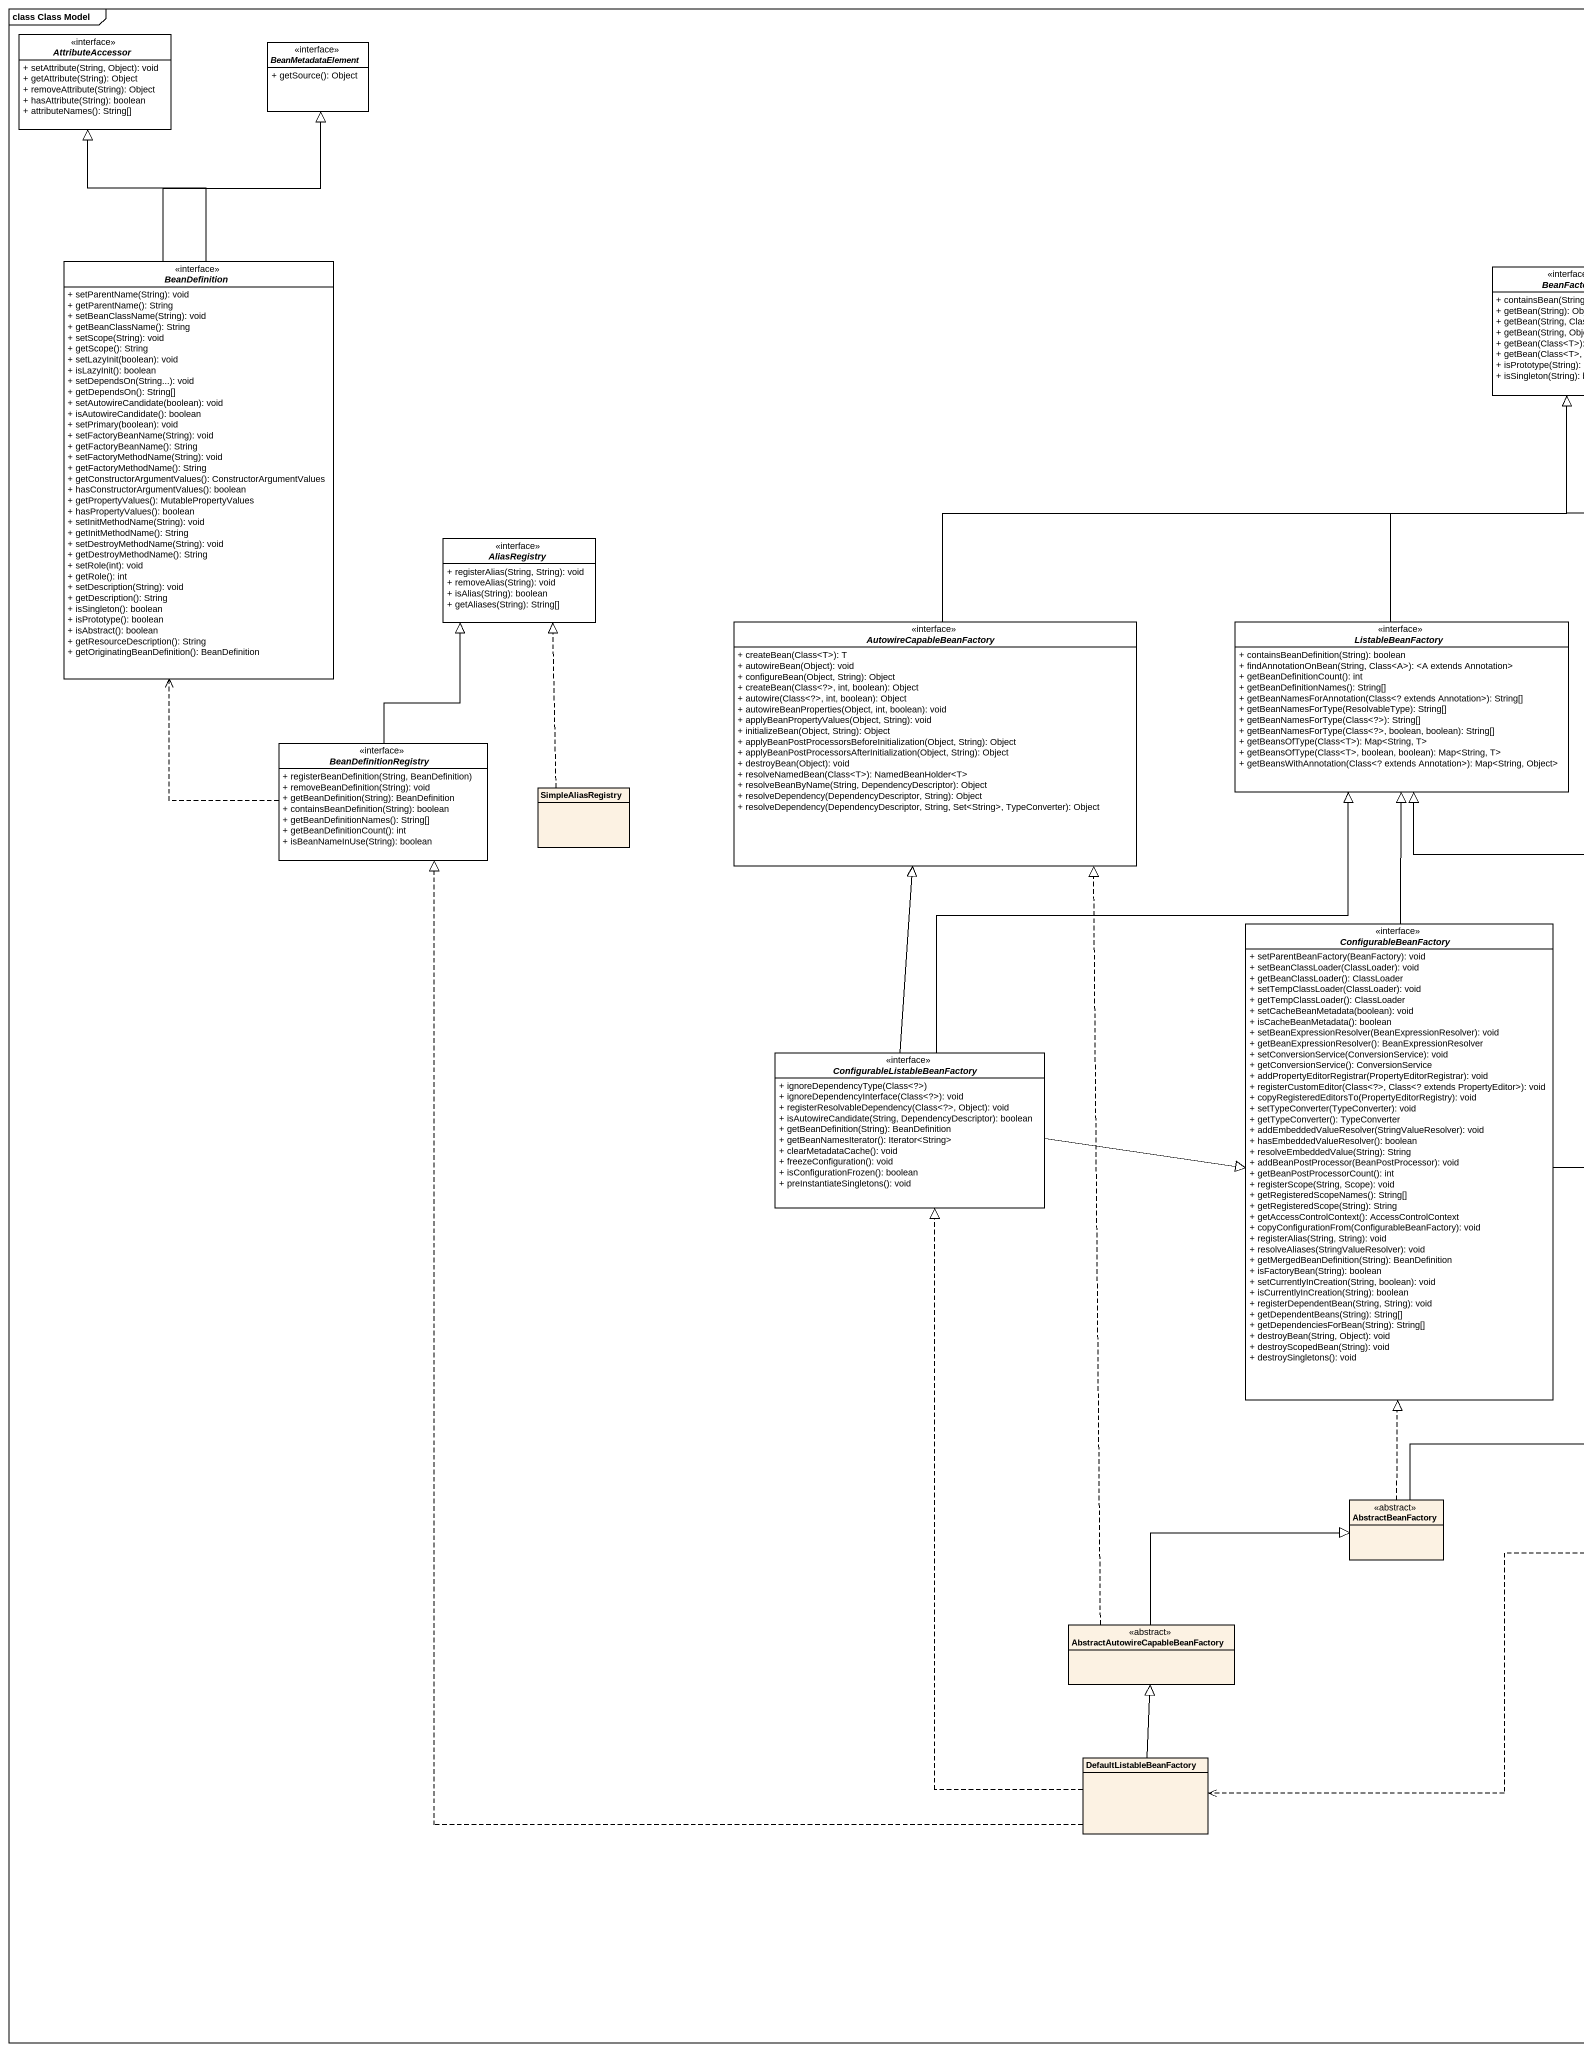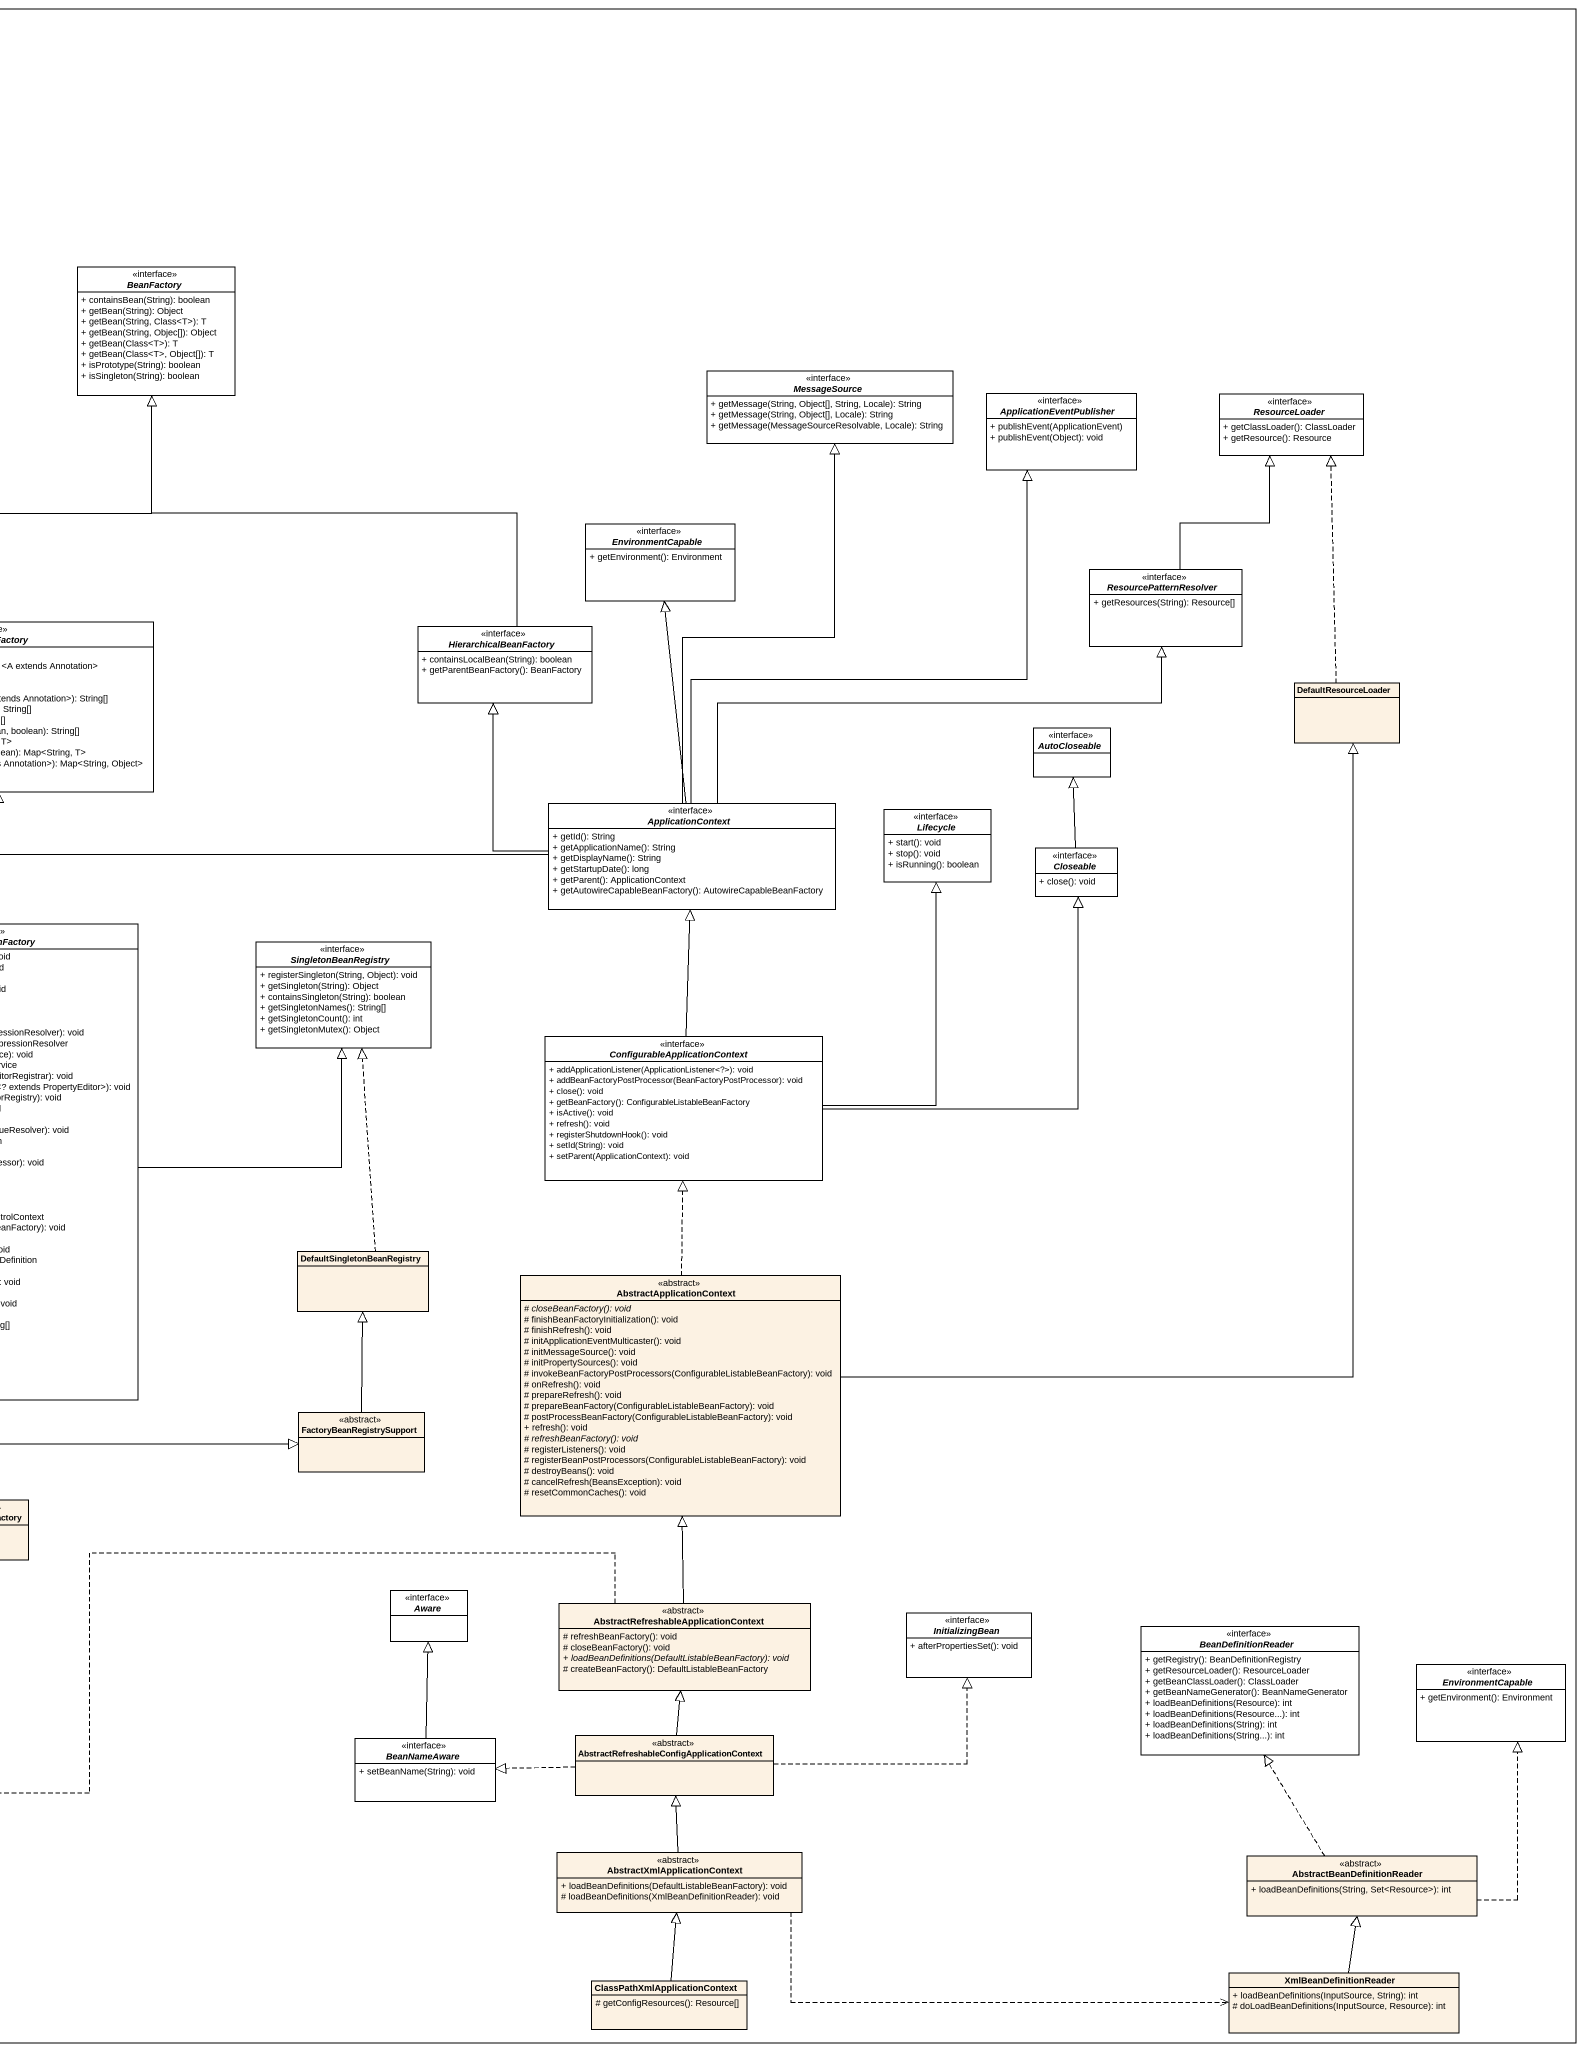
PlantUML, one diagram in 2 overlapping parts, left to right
@startuml
mainframe class Class Model
hide circle
hide empty members
skinparam classAttributeIconSize 0
interface AttributeAccessor #FFFFFF {
  + setAttribute(String, Object): void
  + getAttribute(String): Object
  + removeAttribute(String): Object
  + hasAttribute(String): boolean
  + attributeNames(): String[]
}
interface BeanMetadataElement #FFFFFF {
  + getSource(): Object
}
interface BeanDefinition #FFFFFF {
  + setParentName(String): void
  + getParentName(): String
  + setBeanClassName(String): void
  + getBeanClassName(): String
  + setScope(String): void
  + getScope(): String
  + setLazyInit(boolean): void
  + isLazyInit(): boolean
  + setDependsOn(String...): void
  + getDependsOn(): String[]
  + setAutowireCandidate(boolean): void
  + isAutowireCandidate(): boolean
  + setPrimary(boolean): void
  + setFactoryBeanName(String): void
  + getFactoryBeanName(): String
  + setFactoryMethodName(String): void
  + getFactoryMethodName(): String
  + getConstructorArgumentValues(): ConstructorArgumentValues
  + hasConstructorArgumentValues(): boolean
  + getPropertyValues(): MutablePropertyValues
  + hasPropertyValues(): boolean
  + setInitMethodName(String): void
  + getInitMethodName(): String
  + setDestroyMethodName(String): void
  + getDestroyMethodName(): String
  + setRole(int): void
  + getRole(): int
  + setDescription(String): void
  + getDescription(): String
  + isSingleton(): boolean
  + isPrototype(): boolean
  + isAbstract(): boolean
  + getResourceDescription(): String
  + getOriginatingBeanDefinition(): BeanDefinition
}
interface BeanFactory #FFFFFF {
  + containsBean(String): boolean
  + getBean(String): Object
  + getBean(String, Class<T>): T
  + getBean(String, Objec[]): Object
  + getBean(Class<T>): T
  + getBean(Class<T>, Object[]): T
  + isPrototype(String): boolean
  + isSingleton(String): boolean
}
interface MessageSource #FFFFFF {
  + getMessage(String, Object[], String, Locale): String
  + getMessage(String, Object[], Locale): String
  + getMessage(MessageSourceResolvable, Locale): String
}
interface ApplicationEventPublisher #FFFFFF {
  + publishEvent(ApplicationEvent)
  + publishEvent(Object): void
}
interface ResourceLoader #FFFFFF {
  + getClassLoader(): ClassLoader
  + getResource(): Resource
}
interface AliasRegistry #FFFFFF {
  + registerAlias(String, String): void
  + removeAlias(String): void
  + isAlias(String): boolean
  + getAliases(String): String[]
}
interface EnvironmentCapable #FFFFFF {
  + getEnvironment(): Environment
}
interface ResourcePatternResolver #FFFFFF {
  + getResources(String): Resource[]
}
interface AutowireCapableBeanFactory #FFFFFF {
  + createBean(Class<T>): T
  + autowireBean(Object): void
  + configureBean(Object, String): Object
  + createBean(Class<?>, int, boolean): Object
  + autowire(Class<?>, int, boolean): Object
  + autowireBeanProperties(Object, int, boolean): void
  + applyBeanPropertyValues(Object, String): void
  + initializeBean(Object, String): Object
  + applyBeanPostProcessorsBeforeInitialization(Object, String): Object
  + applyBeanPostProcessorsAfterInitialization(Object, String): Object
  + destroyBean(Object): void
  + resolveNamedBean(Class<T>): NamedBeanHolder<T>
  + resolveBeanByName(String, DependencyDescriptor): Object
  + resolveDependency(DependencyDescriptor, String): Object
  + resolveDependency(DependencyDescriptor, String, Set<String>, TypeConverter): Object
}
interface ListableBeanFactory #FFFFFF {
  + containsBeanDefinition(String): boolean
  + findAnnotationOnBean(String, Class<A>): <A extends Annotation>
  + getBeanDefinitionCount(): int
  + getBeanDefinitionNames(): String[]
  + getBeanNamesForAnnotation(Class<? extends Annotation>): String[]
  + getBeanNamesForType(ResolvableType): String[]
  + getBeanNamesForType(Class<?>): String[]
  + getBeanNamesForType(Class<?>, boolean, boolean): String[]
  + getBeansOfType(Class<T>): Map<String, T>
  + getBeansOfType(Class<T>, boolean, boolean): Map<String, T>
  + getBeansWithAnnotation(Class<? extends Annotation>): Map<String, Object>
}
interface HierarchicalBeanFactory #FFFFFF {
  + containsLocalBean(String): boolean
  + getParentBeanFactory(): BeanFactory
}
class DefaultResourceLoader
interface BeanDefinitionRegistry #FFFFFF {
  + registerBeanDefinition(String, BeanDefinition)
  + removeBeanDefinition(String): void
  + getBeanDefinition(String): BeanDefinition
  + containsBeanDefinition(String): boolean
  + getBeanDefinitionNames(): String[]
  + getBeanDefinitionCount(): int
  + isBeanNameInUse(String): boolean
}
interface AutoCloseable #FFFFFF
class SimpleAliasRegistry
interface ApplicationContext #FFFFFF {
  + getId(): String
  + getApplicationName(): String
  + getDisplayName(): String
  + getStartupDate(): long
  + getParent(): ApplicationContext
  + getAutowireCapableBeanFactory(): AutowireCapableBeanFactory
}
interface Lifecycle #FFFFFF {
  + start(): void
  + stop(): void
  + isRunning(): boolean
}
interface Closeable #FFFFFF {
  + close(): void
}
interface ConfigurableBeanFactory #FFFFFF {
  + setParentBeanFactory(BeanFactory): void
  + setBeanClassLoader(ClassLoader): void
  + getBeanClassLoader(): ClassLoader
  + setTempClassLoader(ClassLoader): void
  + getTempClassLoader(): ClassLoader
  + setCacheBeanMetadata(boolean): void
  + isCacheBeanMetadata(): boolean
  + setBeanExpressionResolver(BeanExpressionResolver): void
  + getBeanExpressionResolver(): BeanExpressionResolver
  + setConversionService(ConversionService): void
  + getConversionService(): ConversionService
  + addPropertyEditorRegistrar(PropertyEditorRegistrar): void
  + registerCustomEditor(Class<?>, Class<? extends PropertyEditor>): void
  + copyRegisteredEditorsTo(PropertyEditorRegistry): void
  + setTypeConverter(TypeConverter): void
  + getTypeConverter(): TypeConverter
  + addEmbeddedValueResolver(StringValueResolver): void
  + hasEmbeddedValueResolver(): boolean
  + resolveEmbeddedValue(String): String
  + addBeanPostProcessor(BeanPostProcessor): void
  + getBeanPostProcessorCount(): int
  + registerScope(String, Scope): void
  + getRegisteredScopeNames(): String[]
  + getRegisteredScope(String): String
  + getAccessControlContext(): AccessControlContext
  + copyConfigurationFrom(ConfigurableBeanFactory): void
  + registerAlias(String, String): void
  + resolveAliases(StringValueResolver): void
  + getMergedBeanDefinition(String): BeanDefinition
  + isFactoryBean(String): boolean
  + setCurrentlyInCreation(String, boolean): void
  + isCurrentlyInCreation(String): boolean
  + registerDependentBean(String, String): void
  + getDependentBeans(String): String[]
  + getDependenciesForBean(String): String[]
  + destroyBean(String, Object): void
  + destroyScopedBean(String): void
  + destroySingletons(): void
}
interface SingletonBeanRegistry #FFFFFF {
  + registerSingleton(String, Object): void
  + getSingleton(String): Object
  + containsSingleton(String): boolean
  + getSingletonNames(): String[]
  + getSingletonCount(): int
  + getSingletonMutex(): Object
}
interface "ConfigurableListableBeanFactory" as ConfigurableListableBeanFact #FFFFFF {
  + ignoreDependencyType(Class<?>)
  + ignoreDependencyInterface(Class<?>): void
  + registerResolvableDependency(Class<?>, Object): void
  + isAutowireCandidate(String, DependencyDescriptor): boolean
  + getBeanDefinition(String): BeanDefinition
  + getBeanNamesIterator(): Iterator<String>
  + clearMetadataCache(): void
  + freezeConfiguration(): void
  + isConfigurationFrozen(): boolean
  + preInstantiateSingletons(): void
}
interface "ConfigurableApplicationContext" as ConfigurableApplicationConte #FFFFFF {
  + addApplicationListener(ApplicationListener<?>): void
  + addBeanFactoryPostProcessor(BeanFactoryPostProcessor): void
  + close(): void
  + getBeanFactory(): ConfigurableListableBeanFactory
  + isActive(): void
  + refresh(): void
  + registerShutdownHook(): void
  + setId(String): void
  + setParent(ApplicationContext): void
}
class DefaultSingletonBeanRegistry
class AbstractApplicationContext <<abstract>> {
  {abstract} # closeBeanFactory(): void
  # finishBeanFactoryInitialization(): void
  # finishRefresh(): void
  # initApplicationEventMulticaster(): void
  # initMessageSource(): void
  # initPropertySources(): void
  # invokeBeanFactoryPostProcessors(ConfigurableListableBeanFactory): void
  # onRefresh(): void
  # prepareRefresh(): void
  # prepareBeanFactory(ConfigurableListableBeanFactory): void
  # postProcessBeanFactory(ConfigurableListableBeanFactory): void
  + refresh(): void
  {abstract} # refreshBeanFactory(): void
  # registerListeners(): void
  # registerBeanPostProcessors(ConfigurableListableBeanFactory): void
  # destroyBeans(): void
  # cancelRefresh(BeansException): void
  # resetCommonCaches(): void
}
class FactoryBeanRegistrySupport <<abstract>>
class AbstractBeanFactory <<abstract>>
interface Aware #FFFFFF
class "AbstractRefreshableApplicationContext" as AbstractRefreshableApplicati <<abstract>> {
  # refreshBeanFactory(): void
  # closeBeanFactory(): void
  {abstract} + loadBeanDefinitions(DefaultListableBeanFactory): void
  # createBeanFactory(): DefaultListableBeanFactory
}
class "AbstractAutowireCapableBeanFactory" as AbstractAutowireCapableBeanF <<abstract>>
interface InitializingBean #FFFFFF {
  + afterPropertiesSet(): void
}
interface BeanDefinitionReader #FFFFFF {
  + getRegistry(): BeanDefinitionRegistry
  + getResourceLoader(): ResourceLoader
  + getBeanClassLoader(): ClassLoader
  + getBeanNameGenerator(): BeanNameGenerator
  + loadBeanDefinitions(Resource): int
  + loadBeanDefinitions(Resource...): int
  + loadBeanDefinitions(String): int
  + loadBeanDefinitions(String...): int
}
interface "EnvironmentCapable" as EnvironmentCapable_2 #FFFFFF {
  + getEnvironment(): Environment
}
class DefaultListableBeanFactory
interface BeanNameAware #FFFFFF {
  + setBeanName(String): void
}
class "AbstractRefreshableConfigApplicationContext" as AbstractRefreshableConfigApp <<abstract>>
class "AbstractXmlApplicationContext" as AbstractXmlApplicationContex <<abstract>> {
  + loadBeanDefinitions(DefaultListableBeanFactory): void
  # loadBeanDefinitions(XmlBeanDefinitionReader): void
}
class AbstractBeanDefinitionReader <<abstract>> {
  + loadBeanDefinitions(String, Set<Resource>): int
}
class "ClassPathXmlApplicationContext" as ClassPathXmlApplicationConte {
  # getConfigResources(): Resource[]
}
class XmlBeanDefinitionReader {
  + loadBeanDefinitions(InputSource, String): int
  # doLoadBeanDefinitions(InputSource, Resource): int
}
BeanDefinition -up-|> AttributeAccessor
BeanDefinition -up-|> BeanMetadataElement
ResourcePatternResolver -up-|> ResourceLoader
AutowireCapableBeanFactory -up-|> BeanFactory
ListableBeanFactory -up-|> BeanFactory
HierarchicalBeanFactory -up-|> BeanFactory
DefaultResourceLoader .up.|> ResourceLoader
BeanDefinitionRegistry .up.> BeanDefinition
BeanDefinitionRegistry -up-|> AliasRegistry
SimpleAliasRegistry .up.|> AliasRegistry
ApplicationContext -up-|> MessageSource
ApplicationContext -up-|> ApplicationEventPublisher
ApplicationContext -up-|> EnvironmentCapable
ApplicationContext -right-|> ResourcePatternResolver
ApplicationContext -left-|> ListableBeanFactory
ApplicationContext -up-|> HierarchicalBeanFactory
Closeable -up-|> AutoCloseable
ConfigurableBeanFactory -up-|> ListableBeanFactory
ConfigurableBeanFactory -right-|> SingletonBeanRegistry
ConfigurableListableBeanFact -up-|> AutowireCapableBeanFactory
ConfigurableListableBeanFact -up-|> ListableBeanFactory
ConfigurableListableBeanFact -right-|> ConfigurableBeanFactory
ConfigurableApplicationConte -up-|> ApplicationContext
ConfigurableApplicationConte -up-|> Lifecycle
ConfigurableApplicationConte -up-|> Closeable
DefaultSingletonBeanRegistry .up.|> SingletonBeanRegistry
AbstractApplicationContext -up-|> DefaultResourceLoader
AbstractApplicationContext .up.|> ConfigurableApplicationConte
FactoryBeanRegistrySupport -up-|> DefaultSingletonBeanRegistry
AbstractBeanFactory .up.|> ConfigurableBeanFactory
AbstractBeanFactory -right-|> FactoryBeanRegistrySupport
AbstractRefreshableApplicati -up-|> AbstractApplicationContext
AbstractRefreshableApplicati .left.> DefaultListableBeanFactory
AbstractAutowireCapableBeanF .up.|> AutowireCapableBeanFactory
AbstractAutowireCapableBeanF -right-|> AbstractBeanFactory
DefaultListableBeanFactory .up.|> BeanDefinitionRegistry
DefaultListableBeanFactory .up.|> ConfigurableListableBeanFact
DefaultListableBeanFactory -up-|> AbstractAutowireCapableBeanF
BeanNameAware -up-|> Aware
AbstractRefreshableConfigApp -up-|> AbstractRefreshableApplicati
AbstractRefreshableConfigApp .right.|> InitializingBean
AbstractRefreshableConfigApp .left.|> BeanNameAware
AbstractXmlApplicationContex -up-|> AbstractRefreshableConfigApp
AbstractXmlApplicationContex .right.> XmlBeanDefinitionReader
AbstractBeanDefinitionReader .up.|> BeanDefinitionReader
AbstractBeanDefinitionReader .up.|> EnvironmentCapable_2
ClassPathXmlApplicationConte -up-|> AbstractXmlApplicationContex
XmlBeanDefinitionReader -up-|> AbstractBeanDefinitionReader
@enduml
